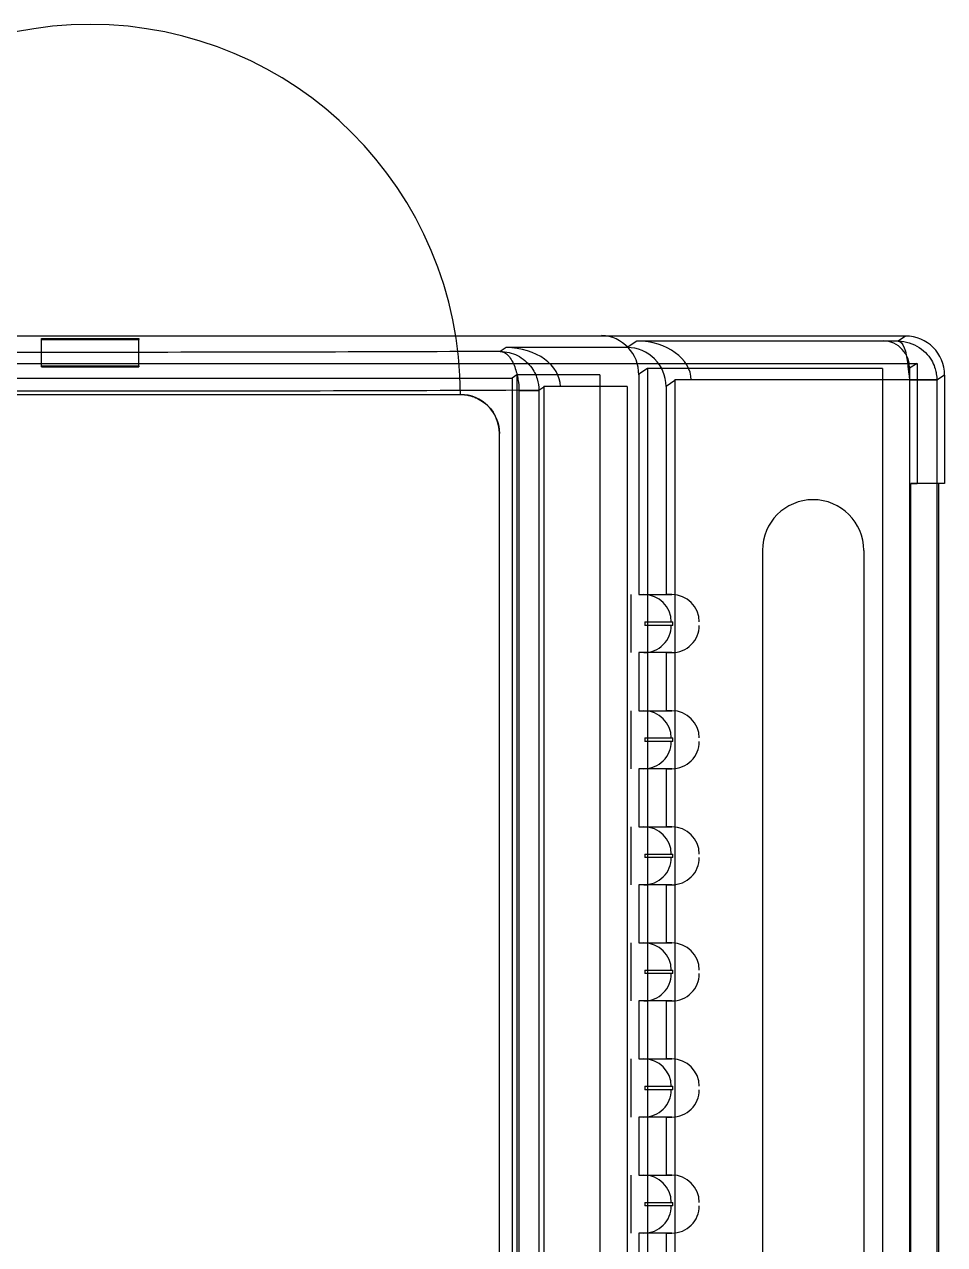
# Model space of a CAD drawing. Header units: millimetres. Extents: x -44 to 44, y -54 to 70.
# Drawn here: x -3.4 to 43.8, y 6.9 to 69.5 of the extents above; entities that cross this region are included whole.
import ezdxf

# ---------------------------------------------------------------- set-up
doc = ezdxf.new("R2010")
doc.units = ezdxf.units.MM
doc.layers.add('Body', color=7, linetype='CONTINUOUS')

msp = doc.modelspace()

# ---------------------------------------------------------------- linework, layer by layer
at = {"layer": 'Body'}
for p, q in [((41.849, 53.5), (-41.851, 53.5)), ((41.849, 53.5), (-41.851, 53.5)), ((-2.5, 51.969, 7.5), (-2.5, 53.369, 7.5)), ((-2.5, 53.369, 7.5), (2.5, 53.369, 7.5)), ((-2.5, 53.325, 10), (-2.5, 53.369, 7.5)), ((-2.5, 51.969, 7.5), (-2.5, 53.369, 7.5)), ((-2.5, 53.369, 7.5), (2.5, 53.369, 7.5)), ((-2.5, 53.325, 10), (-2.5, 53.369, 7.5)), ((-2.5, 51.925, 10), (-2.5, 53.325, 10)), ((-2.5, 51.925, 10), (-2.5, 53.325, 10)), ((-2.5, 53.325, 10), (2.5, 53.325, 10)), ((-2.5, 53.325, 10), (2.5, 53.325, 10)), ((2.5, 51.969, 7.5), (2.5, 53.369, 7.5)), ((2.5, 51.969, 7.5), (2.5, 53.369, 7.5)), ((2.5, 53.369, 7.5), (2.5, 53.325, 10)), ((2.5, 53.369, 7.5), (2.5, 53.325, 10)), ((2.5, 51.925, 10), (2.5, 53.325, 10)), ((2.5, 51.925, 10), (2.5, 53.325, 10)), ((28.051, 53.246, 14.575), (27.553, 52.914, 33.575)), ((28.051, 53.246, 14.575), (27.553, 52.914, 33.575)), ((41.468, 53.246, 14.575), (28.051, 53.246, 14.575)), ((41.468, 53.246, 14.575), (28.051, 53.246, 14.575)), ((41.849, 53.5), (41.468, 53.246, 14.575)), ((41.849, 53.5), (41.468, 53.246, 14.575)), ((21.34, 52.914, 33.575), (21.039, 52.714, 45.052)), ((21.34, 52.914, 33.575), (21.039, 52.714, 45.052)), ((27.553, 52.914, 33.575), (21.34, 52.914, 33.575)), ((27.553, 52.914, 33.575), (21.34, 52.914, 33.575)), ((-42.451, 52.1), (42.449, 52.1)), ((-42.451, 52.1), (42.449, 52.1)), ((42.449, 52.1), (42.055, 51.859, 13.78)), ((42.449, 52.1), (42.055, 51.859, 13.78)), ((42.449, 52.1), (42.449, 45.925)), ((42.449, 52.1), (42.449, 45.925)), ((-2.5, 51.969, 7.5), (2.5, 51.969, 7.5)), ((-2.5, 51.925, 10), (-2.5, 51.969, 7.5)), ((-2.5, 51.969, 7.5), (2.5, 51.969, 7.5)), ((-2.5, 51.925, 10), (-2.5, 51.969, 7.5)), ((-2.5, 51.925, 10), (2.5, 51.925, 10)), ((-2.5, 51.925, 10), (2.5, 51.925, 10)), ((2.5, 51.969, 7.5), (2.5, 51.925, 10)), ((2.5, 51.969, 7.5), (2.5, 51.925, 10)), ((21.888, 51.504, 34.14), (21.652, 51.347, 43.14)), ((21.888, 51.504, 34.14), (21.652, 51.347, 43.14)), ((26.153, 51.504, 34.14), (21.888, 51.504, 34.14)), ((21.888, 51.504, 34.14), (21.888, -51.504, 34.14)), ((26.153, 51.504, 34.14), (21.888, 51.504, 34.14)), ((21.888, 51.504, 34.14), (21.888, -51.504, 34.14)), ((26.153, 51.504, 34.14), (26.153, -51.504, 34.14)), ((26.153, 51.504, 34.14), (26.153, -51.504, 34.14)), ((28.599, 51.836, 15.14), (28.153, 51.538, 32.192)), ((28.599, 51.836, 15.14), (28.153, 51.538, 32.192)), ((28.153, 51.538, 32.192), (28.153, 40.23, 32.192)), ((28.153, 51.538, 32.192), (28.153, 40.23, 32.192)), ((28.599, 51.836, 15.14), (28.599, -51.836, 15.14)), ((28.599, 51.836, 15.14), (28.599, -51.836, 15.14)), ((40.655, 51.836, 15.14), (28.599, 51.836, 15.14)), ((40.655, 51.836, 15.14), (28.599, 51.836, 15.14)), ((40.655, 51.836, 15.14), (40.655, -51.836, 15.14)), ((40.655, 51.836, 15.14), (40.655, -51.836, 15.14)), ((42.055, 51.859, 13.78), (42.055, -51.859, 13.78)), ((42.055, 51.859, 13.78), (42.055, -51.859, 13.78)), ((43.849, 51.501), (43.452, 51.236, 15.177)), ((43.849, 51.501), (43.452, 51.236, 15.177)), ((43.849, 51.501), (43.849, 45.925)), ((43.849, 51.501), (43.849, 45.925)), ((-21.652, 51.347, 43.14), (21.652, 51.347, 43.14)), ((-21.652, 51.347, 43.14), (21.652, 51.347, 43.14)), ((21.652, 51.347, 43.14), (21.652, -51.347, 43.14)), ((21.652, 51.347, 43.14), (21.652, -51.347, 43.14)), ((23.288, 50.88, 35.54), (23.027, 50.706, 45.513)), ((23.288, 50.88, 35.54), (23.027, 50.706, 45.513)), ((27.553, 50.914, 35.54), (23.288, 50.914, 35.54)), ((27.553, 50.914, 35.54), (23.288, 50.914, 35.54)), ((23.288, 50.88, 35.54), (23.288, -50.88, 35.54)), ((23.288, 50.88, 35.54), (23.288, -50.88, 35.54)), ((27.553, 50.914, 35.54), (27.553, -50.914, 35.54)), ((27.553, 50.914, 35.54), (27.553, -50.914, 35.54)), ((29.999, 51.212, 16.54), (29.553, 50.914, 33.592)), ((29.999, 51.212, 16.54), (29.553, 50.914, 33.592)), ((29.553, 50.914, 33.592), (29.553, 40.23, 33.592)), ((29.553, 50.914, 33.592), (29.553, 40.23, 33.592)), ((42.052, 51.246, 16.54), (29.999, 51.246, 16.54)), ((42.052, 51.246, 16.54), (29.999, 51.246, 16.54)), ((29.999, 51.212, 16.54), (29.999, -51.212, 16.54)), ((29.999, 51.212, 16.54), (29.999, -51.212, 16.54)), ((42.052, 51.236, 16.54), (42.052, -51.236, 16.54)), ((42.052, 51.236, 16.54), (42.052, -51.236, 16.54)), ((43.452, 51.236, 15.177), (43.452, -51.236, 15.177)), ((43.452, 51.236, 15.177), (43.452, -51.236, 15.177)), ((-19, 50.5, 44.537), (19, 50.5, 44.537)), ((-19, 50.5, 44.537), (19, 50.5, 44.537)), ((19, 50.5, 44.537), (19, 50.5, 47.603)), ((19, 50.5, 44.537), (19, 50.5, 47.603)), ((22.004, 50.706, 46.825), (22.004, -50.706, 46.825)), ((22.004, 50.706, 46.825), (22.004, -50.706, 46.825)), ((23.027, 50.706, 45.513), (23.027, -50.706, 45.513)), ((23.027, 50.706, 45.513), (23.027, -50.706, 45.513)), ((21, -48.5, 47.099), (21, 48.5, 47.099)), ((21, 48.5, 44.537), (21, 48.5, 47.099)), ((21, -48.5, 47.099), (21, 48.5, 47.099)), ((21, 48.5, 44.537), (21, 48.5, 47.099)), ((21, -48.5, 44.537), (21, 48.5, 44.537)), ((21, -48.5, 44.537), (21, 48.5, 44.537)), ((42.117, 45.925, 11.6), (42.449, 45.925)), ((42.117, -45.925, 11.6), (42.117, 45.925, 11.6)), ((42.117, 45.925, 11.6), (42.449, 45.925)), ((43.545, 45.925, 11.6), (42.117, 45.925, 11.6)), ((43.545, 45.925, 11.6), (42.117, 45.925, 11.6)), ((42.117, -45.925, 11.6), (42.117, 45.925, 11.6)), ((43.849, 45.925), (42.449, 45.925)), ((43.849, 45.925), (42.449, 45.925)), ((43.849, 45.925), (43.545, 45.925, 11.6)), ((43.545, 45.925, 11.6), (43.545, -45.925, 11.6)), ((43.545, 45.925, 11.6), (43.545, -45.925, 11.6)), ((43.849, 45.925), (43.545, 45.925, 11.6)), ((34.499, 42.5, 15.14), (34.499, -42.5, 15.14)), ((34.499, 42.5, 16.54), (34.499, 42.5, 15.14)), ((34.499, 42.5, 16.54), (34.499, -42.5, 16.54)), ((34.499, 42.5, 15.14), (34.499, -42.5, 15.14)), ((34.499, 42.5, 16.54), (34.499, 42.5, 15.14)), ((34.499, 42.5, 16.54), (34.499, -42.5, 16.54)), ((39.699, 42.5, 15.14), (39.699, -42.5, 15.14)), ((39.699, 42.5, 16.54), (39.699, 42.5, 15.14)), ((39.699, 42.5, 16.54), (39.699, -42.5, 16.54)), ((39.699, 42.5, 15.14), (39.699, -42.5, 15.14)), ((39.699, 42.5, 16.54), (39.699, 42.5, 15.14)), ((39.699, 42.5, 16.54), (39.699, -42.5, 16.54)), ((27.749, 40.23, 33.346), (27.749, 37.25, 33.346)), ((27.749, 40.23, 35.53), (27.749, 40.23, 33.346)), ((27.749, 40.23, 35.53), (27.749, 37.25, 35.53)), ((27.749, 40.23, 35.53), (27.749, 37.25, 35.53)), ((27.749, 40.23, 35.53), (27.749, 40.23, 33.346)), ((27.749, 40.23, 33.346), (27.749, 37.25, 33.346)), ((28.153, 40.23, 32.192), (28.421, 40.23, 21.94)), ((28.153, 40.23, 32.192), (28.421, 40.23, 21.94)), ((28.421, 40.23, 21.94), (29.858, 40.23, 21.94)), ((28.421, 40.23, 21.94), (29.858, 40.23, 21.94)), ((29.858, 40.23, 21.94), (29.553, 40.23, 33.592)), ((29.858, 40.23, 21.94), (29.553, 40.23, 33.592)), ((28.458, 38.83, 20.54), (28.458, 38.65, 20.54)), ((28.458, 38.83, 20.54), (29.894, 38.83, 20.54)), ((28.458, 38.83, 20.54), (28.458, 38.65, 20.54)), ((28.458, 38.83, 20.54), (29.894, 38.83, 20.54)), ((29.894, 38.65, 20.54), (28.458, 38.65, 20.54)), ((29.894, 38.65, 20.54), (28.458, 38.65, 20.54)), ((29.894, 38.65, 20.54), (29.894, 38.83, 20.54)), ((29.894, 38.65, 20.54), (29.894, 38.83, 20.54)), ((27.749, 37.25, 35.53), (27.749, 37.25, 33.346)), ((27.749, 37.25, 35.53), (27.749, 37.25, 33.346)), ((28.421, 37.25, 21.94), (28.153, 37.25, 32.192)), ((28.153, 37.25, 32.192), (28.153, 34.27, 32.192)), ((28.153, 37.25, 32.192), (28.153, 34.27, 32.192)), ((28.421, 37.25, 21.94), (28.153, 37.25, 32.192)), ((29.858, 37.25, 21.94), (28.421, 37.25, 21.94)), ((29.858, 37.25, 21.94), (28.421, 37.25, 21.94)), ((29.553, 37.25, 33.592), (29.858, 37.25, 21.94)), ((29.553, 37.25, 33.592), (29.858, 37.25, 21.94)), ((29.553, 37.25, 33.592), (29.553, 34.27, 33.592)), ((29.553, 37.25, 33.592), (29.553, 34.27, 33.592)), ((27.749, 34.27, 33.346), (27.749, 31.29, 33.346)), ((27.749, 34.27, 35.53), (27.749, 34.27, 33.346)), ((27.749, 34.27, 35.53), (27.749, 31.29, 35.53)), ((27.749, 34.27, 35.53), (27.749, 31.29, 35.53)), ((27.749, 34.27, 35.53), (27.749, 34.27, 33.346)), ((27.749, 34.27, 33.346), (27.749, 31.29, 33.346)), ((28.153, 34.27, 32.192), (28.421, 34.27, 21.94)), ((28.153, 34.27, 32.192), (28.421, 34.27, 21.94)), ((28.421, 34.27, 21.94), (29.858, 34.27, 21.94)), ((28.421, 34.27, 21.94), (29.858, 34.27, 21.94)), ((29.858, 34.27, 21.94), (29.553, 34.27, 33.592)), ((29.858, 34.27, 21.94), (29.553, 34.27, 33.592)), ((28.458, 32.87, 20.54), (28.458, 32.69, 20.54)), ((28.458, 32.87, 20.54), (29.894, 32.87, 20.54)), ((28.458, 32.87, 20.54), (28.458, 32.69, 20.54)), ((28.458, 32.87, 20.54), (29.894, 32.87, 20.54)), ((29.894, 32.69, 20.54), (28.458, 32.69, 20.54)), ((29.894, 32.69, 20.54), (28.458, 32.69, 20.54)), ((29.894, 32.69, 20.54), (29.894, 32.87, 20.54)), ((29.894, 32.69, 20.54), (29.894, 32.87, 20.54)), ((27.749, 31.29, 35.53), (27.749, 31.29, 33.346)), ((27.749, 31.29, 35.53), (27.749, 31.29, 33.346)), ((28.421, 31.29, 21.94), (28.153, 31.29, 32.192)), ((28.153, 31.29, 32.192), (28.153, 28.31, 32.192)), ((28.153, 31.29, 32.192), (28.153, 28.31, 32.192)), ((28.421, 31.29, 21.94), (28.153, 31.29, 32.192)), ((29.858, 31.29, 21.94), (28.421, 31.29, 21.94)), ((29.858, 31.29, 21.94), (28.421, 31.29, 21.94)), ((29.553, 31.29, 33.592), (29.858, 31.29, 21.94)), ((29.553, 31.29, 33.592), (29.858, 31.29, 21.94)), ((29.553, 31.29, 33.592), (29.553, 28.31, 33.592)), ((29.553, 31.29, 33.592), (29.553, 28.31, 33.592)), ((27.749, 28.31, 33.346), (27.749, 25.33, 33.346)), ((27.749, 28.31, 35.53), (27.749, 28.31, 33.346)), ((27.749, 28.31, 35.53), (27.749, 25.33, 35.53)), ((27.749, 28.31, 35.53), (27.749, 25.33, 35.53)), ((27.749, 28.31, 35.53), (27.749, 28.31, 33.346)), ((27.749, 28.31, 33.346), (27.749, 25.33, 33.346)), ((28.153, 28.31, 32.192), (28.421, 28.31, 21.94)), ((28.153, 28.31, 32.192), (28.421, 28.31, 21.94)), ((28.421, 28.31, 21.94), (29.858, 28.31, 21.94)), ((28.421, 28.31, 21.94), (29.858, 28.31, 21.94)), ((29.858, 28.31, 21.94), (29.553, 28.31, 33.592)), ((29.858, 28.31, 21.94), (29.553, 28.31, 33.592)), ((28.458, 26.91, 20.54), (28.458, 26.73, 20.54)), ((28.458, 26.91, 20.54), (29.894, 26.91, 20.54)), ((28.458, 26.91, 20.54), (28.458, 26.73, 20.54)), ((28.458, 26.91, 20.54), (29.894, 26.91, 20.54)), ((29.894, 26.73, 20.54), (28.458, 26.73, 20.54)), ((29.894, 26.73, 20.54), (28.458, 26.73, 20.54)), ((29.894, 26.73, 20.54), (29.894, 26.91, 20.54)), ((29.894, 26.73, 20.54), (29.894, 26.91, 20.54)), ((27.749, 25.33, 35.53), (27.749, 25.33, 33.346)), ((27.749, 25.33, 35.53), (27.749, 25.33, 33.346)), ((28.421, 25.33, 21.94), (28.153, 25.33, 32.192)), ((28.153, 25.33, 32.192), (28.153, 22.35, 32.192)), ((28.153, 25.33, 32.192), (28.153, 22.35, 32.192)), ((28.421, 25.33, 21.94), (28.153, 25.33, 32.192)), ((29.858, 25.33, 21.94), (28.421, 25.33, 21.94)), ((29.858, 25.33, 21.94), (28.421, 25.33, 21.94)), ((29.553, 25.33, 33.592), (29.858, 25.33, 21.94)), ((29.553, 25.33, 33.592), (29.858, 25.33, 21.94)), ((29.553, 25.33, 33.592), (29.553, 22.35, 33.592)), ((29.553, 25.33, 33.592), (29.553, 22.35, 33.592)), ((27.749, 22.35, 33.346), (27.749, 19.37, 33.346)), ((27.749, 22.35, 35.53), (27.749, 22.35, 33.346)), ((27.749, 22.35, 35.53), (27.749, 19.37, 35.53)), ((27.749, 22.35, 35.53), (27.749, 19.37, 35.53)), ((27.749, 22.35, 35.53), (27.749, 22.35, 33.346)), ((27.749, 22.35, 33.346), (27.749, 19.37, 33.346)), ((28.153, 22.35, 32.192), (28.421, 22.35, 21.94)), ((28.153, 22.35, 32.192), (28.421, 22.35, 21.94)), ((28.421, 22.35, 21.94), (29.858, 22.35, 21.94)), ((28.421, 22.35, 21.94), (29.858, 22.35, 21.94)), ((29.858, 22.35, 21.94), (29.553, 22.35, 33.592)), ((29.858, 22.35, 21.94), (29.553, 22.35, 33.592)), ((28.458, 20.95, 20.54), (28.458, 20.77, 20.54)), ((28.458, 20.95, 20.54), (29.894, 20.95, 20.54)), ((28.458, 20.95, 20.54), (28.458, 20.77, 20.54)), ((28.458, 20.95, 20.54), (29.894, 20.95, 20.54)), ((29.894, 20.77, 20.54), (28.458, 20.77, 20.54)), ((29.894, 20.77, 20.54), (28.458, 20.77, 20.54)), ((29.894, 20.77, 20.54), (29.894, 20.95, 20.54)), ((29.894, 20.77, 20.54), (29.894, 20.95, 20.54)), ((27.749, 19.37, 35.53), (27.749, 19.37, 33.346)), ((27.749, 19.37, 35.53), (27.749, 19.37, 33.346)), ((28.421, 19.37, 21.94), (28.153, 19.37, 32.192)), ((28.153, 19.37, 32.192), (28.153, 16.39, 32.192)), ((28.153, 19.37, 32.192), (28.153, 16.39, 32.192)), ((28.421, 19.37, 21.94), (28.153, 19.37, 32.192)), ((29.858, 19.37, 21.94), (28.421, 19.37, 21.94)), ((29.858, 19.37, 21.94), (28.421, 19.37, 21.94)), ((29.553, 19.37, 33.592), (29.858, 19.37, 21.94)), ((29.553, 19.37, 33.592), (29.858, 19.37, 21.94)), ((29.553, 19.37, 33.592), (29.553, 16.39, 33.592)), ((29.553, 19.37, 33.592), (29.553, 16.39, 33.592)), ((27.749, 16.39, 33.346), (27.749, 13.41, 33.346)), ((27.749, 16.39, 35.53), (27.749, 16.39, 33.346)), ((27.749, 16.39, 35.53), (27.749, 13.41, 35.53)), ((27.749, 16.39, 35.53), (27.749, 13.41, 35.53)), ((27.749, 16.39, 35.53), (27.749, 16.39, 33.346)), ((27.749, 16.39, 33.346), (27.749, 13.41, 33.346)), ((28.153, 16.39, 32.192), (28.421, 16.39, 21.94)), ((28.153, 16.39, 32.192), (28.421, 16.39, 21.94)), ((28.421, 16.39, 21.94), (29.858, 16.39, 21.94)), ((28.421, 16.39, 21.94), (29.858, 16.39, 21.94)), ((29.858, 16.39, 21.94), (29.553, 16.39, 33.592)), ((29.858, 16.39, 21.94), (29.553, 16.39, 33.592)), ((28.458, 14.99, 20.54), (28.458, 14.81, 20.54)), ((28.458, 14.99, 20.54), (29.894, 14.99, 20.54)), ((28.458, 14.99, 20.54), (28.458, 14.81, 20.54)), ((28.458, 14.99, 20.54), (29.894, 14.99, 20.54)), ((29.894, 14.81, 20.54), (28.458, 14.81, 20.54)), ((29.894, 14.81, 20.54), (28.458, 14.81, 20.54)), ((29.894, 14.81, 20.54), (29.894, 14.99, 20.54)), ((29.894, 14.81, 20.54), (29.894, 14.99, 20.54)), ((27.749, 13.41, 35.53), (27.749, 13.41, 33.346)), ((27.749, 13.41, 35.53), (27.749, 13.41, 33.346)), ((28.421, 13.41, 21.94), (28.153, 13.41, 32.192)), ((28.153, 13.41, 32.192), (28.153, 10.43, 32.192)), ((28.153, 13.41, 32.192), (28.153, 10.43, 32.192)), ((28.421, 13.41, 21.94), (28.153, 13.41, 32.192)), ((29.858, 13.41, 21.94), (28.421, 13.41, 21.94)), ((29.858, 13.41, 21.94), (28.421, 13.41, 21.94)), ((29.553, 13.41, 33.592), (29.858, 13.41, 21.94)), ((29.553, 13.41, 33.592), (29.858, 13.41, 21.94)), ((29.553, 13.41, 33.592), (29.553, 10.43, 33.592)), ((29.553, 13.41, 33.592), (29.553, 10.43, 33.592)), ((27.739, 10.43, 33.359), (27.739, 7.45, 33.359)), ((27.739, 10.43, 35.531), (27.739, 10.43, 33.359)), ((27.739, 10.43, 35.531), (27.739, 7.45, 35.531)), ((27.739, 10.43, 35.531), (27.739, 7.45, 35.531)), ((27.739, 10.43, 35.531), (27.739, 10.43, 33.359)), ((27.739, 10.43, 33.359), (27.739, 7.45, 33.359)), ((28.153, 10.43, 32.192), (28.421, 10.43, 21.94)), ((28.153, 10.43, 32.192), (28.421, 10.43, 21.94)), ((28.421, 10.43, 21.94), (29.858, 10.43, 21.94)), ((28.421, 10.43, 21.94), (29.858, 10.43, 21.94)), ((29.858, 10.43, 21.94), (29.553, 10.43, 33.592)), ((29.858, 10.43, 21.94), (29.553, 10.43, 33.592)), ((28.458, 9.03, 20.54), (28.458, 8.85, 20.54)), ((28.458, 9.03, 20.54), (29.894, 9.03, 20.54)), ((28.458, 9.03, 20.54), (28.458, 8.85, 20.54)), ((28.458, 9.03, 20.54), (29.894, 9.03, 20.54)), ((29.894, 8.85, 20.54), (28.458, 8.85, 20.54)), ((29.894, 8.85, 20.54), (28.458, 8.85, 20.54)), ((29.894, 8.85, 20.54), (29.894, 9.03, 20.54)), ((29.894, 8.85, 20.54), (29.894, 9.03, 20.54)), ((27.739, 7.45, 35.531), (27.739, 7.45, 33.359)), ((27.739, 7.45, 35.531), (27.739, 7.45, 33.359)), ((28.421, 7.45, 21.94), (28.153, 7.45, 32.192)), ((28.153, 7.45, 32.192), (28.153, 4.47, 32.192)), ((28.153, 7.45, 32.192), (28.153, 4.47, 32.192)), ((28.421, 7.45, 21.94), (28.153, 7.45, 32.192)), ((29.858, 7.45, 21.94), (28.421, 7.45, 21.94)), ((29.858, 7.45, 21.94), (28.421, 7.45, 21.94)), ((29.553, 7.45, 33.592), (29.858, 7.45, 21.94)), ((29.553, 7.45, 33.592), (29.858, 7.45, 21.94)), ((29.553, 7.45, 33.592), (29.553, 4.47, 33.592)), ((29.553, 7.45, 33.592), (29.553, 4.47, 33.592))]:
    msp.add_line(p, q, dxfattribs=at)
for centre, radius, end in [((0, 50.5, -31.962), 19, 180), ((0, 50.5, -31.962), 19, 180), ((27.553, 50.914, 33.54), 1.999, 0), ((27.553, 50.914, 33.54), 1.999, 0), ((27.553, 50.914, 33.54), 1.999, 90), ((27.553, 50.914, 33.54), 1.999, 90), ((27.553, 50.914, 33.54), 2, 90), ((27.553, 50.914, 33.54), 2, 90), ((19, 48.5, 44.537), 2, 90), ((19, 48.5, 44.537), 2, 90), ((37.099, 42.5, 15.14), 2.6, 180), ((37.099, 42.5, 16.54), 2.6, 180), ((37.099, 42.5, 15.14), 2.6, 180), ((37.099, 42.5, 16.54), 2.6, 180), ((26.153, 40.23, 32.14), 1.999, 0), ((26.153, 40.23, 32.14), 1.999, 0), ((27.553, 40.23, 33.54), 1.999, 0), ((27.553, 40.23, 33.54), 1.999, 0), ((26.153, 37.25, 32.14), 1.999, 0), ((26.153, 37.25, 32.14), 1.999, 0), ((27.553, 37.25, 33.54), 1.999, 0), ((27.553, 37.25, 33.54), 1.999, 0), ((26.153, 34.27, 32.14), 1.999, 0), ((26.153, 34.27, 32.14), 1.999, 0), ((27.553, 34.27, 33.54), 1.999, 0), ((27.553, 34.27, 33.54), 1.999, 0), ((26.153, 31.29, 32.14), 1.999, 0), ((26.153, 31.29, 32.14), 1.999, 0), ((27.553, 31.29, 33.54), 1.999, 0), ((27.553, 31.29, 33.54), 1.999, 0), ((26.153, 28.31, 32.14), 1.999, 0), ((26.153, 28.31, 32.14), 1.999, 0), ((27.553, 28.31, 33.54), 1.999, 0), ((27.553, 28.31, 33.54), 1.999, 0), ((26.153, 25.33, 32.14), 1.999, 0), ((26.153, 25.33, 32.14), 1.999, 0), ((27.553, 25.33, 33.54), 1.999, 0), ((27.553, 25.33, 33.54), 1.999, 0), ((26.153, 22.35, 32.14), 1.999, 0), ((26.153, 22.35, 32.14), 1.999, 0), ((27.553, 22.35, 33.54), 1.999, 0), ((27.553, 22.35, 33.54), 1.999, 0), ((26.153, 19.37, 32.14), 1.999, 0), ((26.153, 19.37, 32.14), 1.999, 0), ((27.553, 19.37, 33.54), 1.999, 0), ((27.553, 19.37, 33.54), 1.999, 0), ((26.153, 16.39, 32.14), 1.999, 0), ((26.153, 16.39, 32.14), 1.999, 0), ((27.553, 16.39, 33.54), 1.999, 0), ((27.553, 16.39, 33.54), 1.999, 0), ((26.153, 13.41, 32.14), 1.999, 0), ((26.153, 13.41, 32.14), 1.999, 0), ((27.553, 13.41, 33.54), 1.999, 0), ((27.553, 13.41, 33.54), 1.999, 0), ((26.153, 10.43, 32.14), 1.999, 0), ((26.153, 10.43, 32.14), 1.999, 0), ((27.553, 10.43, 33.54), 1.999, 0), ((27.553, 10.43, 33.54), 1.999, 0), ((26.153, 7.45, 32.14), 1.999, 0), ((26.153, 7.45, 32.14), 1.999, 0), ((27.553, 7.45, 33.54), 1.999, 0), ((27.553, 7.45, 33.54), 1.999, 0)]:
    msp.add_arc(centre, radius, 0, end, dxfattribs=at)
for centre, major_axis, ratio, start_param, end_param in [((26.153, 51.539, 32.14), (2, -0.035), 0.999848, 0, -4.738569), ((26.153, 51.539, 32.14), (2, -0.035), 0.999848, 0, -4.738569), ((28.051, 51.246, 14.54), (-2.792, 0.035), 0.716301, -3.124139, -1.570796), ((28.051, 51.246, 14.54), (-2.792, 0.035), 0.716301, -3.124139, -1.570796), ((40.655, 51.86, 13.74), (1.4, -0.024), 0.999848, 0, 1.542197), ((40.655, 51.86, 13.74), (1.4, -0.024), 0.999848, 0, 1.542197), ((41.848, 51.5), (-1.665, -1.11), 0.999505, -3.729308, -2.158969), ((41.848, 51.5), (-1.665, -1.11), 0.999505, -3.729308, -2.158969), ((21.34, 50.914, 33.54), (-2.792, 0.035), 0.716301, -3.124139, -1.570797), ((21.34, 50.914, 33.54), (-2.792, 0.035), 0.716301, -3.124139, -1.570797), ((21.287, 50.879, 35.54), (-1.665, -1.11), 0.999505, -3.729308, -3.712312), ((21.287, 50.879, 35.54), (-1.665, -1.11), 0.999505, -3.729308, -3.712312), ((27.998, 51.211, 16.54), (-1.665, -1.11), 0.999505, -3.729308, -3.712312), ((27.998, 51.211, 16.54), (-1.665, -1.11), 0.999505, -3.729308, -3.712312), ((28.421, 38.83, 21.94), (1.4, 0), 0.999657, 0, 1.570796), ((28.421, 38.83, 21.94), (1.4, 0), 0.999657, 0, 1.570796), ((29.858, 38.83, 21.94), (1.4, 0), 0.999657, 0, 1.570796), ((29.858, 38.83, 21.94), (1.4, 0), 0.999657, 0, 1.570796), ((28.421, 38.65, 21.94), (-1.4, 0), 0.999657, 1.570796, 3.141593), ((28.421, 38.65, 21.94), (-1.4, 0), 0.999657, 1.570796, 3.141593), ((29.858, 38.65, 21.94), (-1.4, 0), 0.999657, 1.570796, 3.141593), ((29.858, 38.65, 21.94), (-1.4, 0), 0.999657, 1.570796, 3.141593), ((28.421, 32.87, 21.94), (1.4, 0), 0.999657, 0, 1.570796), ((28.421, 32.87, 21.94), (1.4, 0), 0.999657, 0, 1.570796), ((29.858, 32.87, 21.94), (1.4, 0), 0.999657, 0, 1.570796), ((29.858, 32.87, 21.94), (1.4, 0), 0.999657, 0, 1.570796), ((28.421, 32.69, 21.94), (-1.4, 0), 0.999657, 1.570796, 3.141593), ((28.421, 32.69, 21.94), (-1.4, 0), 0.999657, 1.570796, 3.141593), ((29.858, 32.69, 21.94), (-1.4, 0), 0.999657, 1.570796, 3.141593), ((29.858, 32.69, 21.94), (-1.4, 0), 0.999657, 1.570796, 3.141593), ((28.421, 26.91, 21.94), (1.4, 0), 0.999657, 0, 1.570796), ((28.421, 26.91, 21.94), (1.4, 0), 0.999657, 0, 1.570796), ((29.858, 26.91, 21.94), (1.4, 0), 0.999657, 0, 1.570796), ((29.858, 26.91, 21.94), (1.4, 0), 0.999657, 0, 1.570796), ((28.421, 26.73, 21.94), (-1.4, 0), 0.999657, 1.570796, 3.141593), ((28.421, 26.73, 21.94), (-1.4, 0), 0.999657, 1.570796, 3.141593), ((29.858, 26.73, 21.94), (-1.4, 0), 0.999657, 1.570796, 3.141593), ((29.858, 26.73, 21.94), (-1.4, 0), 0.999657, 1.570796, 3.141593), ((28.421, 20.95, 21.94), (1.4, 0), 0.999657, 0, 1.570796), ((28.421, 20.95, 21.94), (1.4, 0), 0.999657, 0, 1.570796), ((29.858, 20.95, 21.94), (1.4, 0), 0.999657, 0, 1.570796), ((29.858, 20.95, 21.94), (1.4, 0), 0.999657, 0, 1.570796), ((28.421, 20.77, 21.94), (-1.4, 0), 0.999657, 1.570796, 3.141593), ((28.421, 20.77, 21.94), (-1.4, 0), 0.999657, 1.570796, 3.141593), ((29.858, 20.77, 21.94), (-1.4, 0), 0.999657, 1.570796, 3.141593), ((29.858, 20.77, 21.94), (-1.4, 0), 0.999657, 1.570796, 3.141593), ((28.421, 14.99, 21.94), (1.4, 0), 0.999657, 0, 1.570796), ((28.421, 14.99, 21.94), (1.4, 0), 0.999657, 0, 1.570796), ((29.858, 14.99, 21.94), (1.4, 0), 0.999657, 0, 1.570796), ((29.858, 14.99, 21.94), (1.4, 0), 0.999657, 0, 1.570796), ((28.421, 14.81, 21.94), (-1.4, 0), 0.999657, 1.570796, 3.141593), ((28.421, 14.81, 21.94), (-1.4, 0), 0.999657, 1.570796, 3.141593), ((29.858, 14.81, 21.94), (-1.4, 0), 0.999657, 1.570796, 3.141593), ((29.858, 14.81, 21.94), (-1.4, 0), 0.999657, 1.570796, 3.141593), ((28.421, 9.03, 21.94), (1.4, 0), 0.999657, 0, 1.570796), ((28.421, 9.03, 21.94), (1.4, 0), 0.999657, 0, 1.570796), ((29.858, 9.03, 21.94), (1.4, 0), 0.999657, 0, 1.570796), ((29.858, 9.03, 21.94), (1.4, 0), 0.999657, 0, 1.570796), ((28.421, 8.85, 21.94), (-1.4, 0), 0.999657, 1.570796, 3.141593), ((28.421, 8.85, 21.94), (-1.4, 0), 0.999657, 1.570796, 3.141593), ((29.858, 8.85, 21.94), (-1.4, 0), 0.999657, 1.570796, 3.141593), ((29.858, 8.85, 21.94), (-1.4, 0), 0.999657, 1.570796, 3.141593)]:
    msp.add_ellipse(centre, major_axis=major_axis, ratio=ratio, start_param=start_param, end_param=end_param, dxfattribs=at)
for points, degree, knots in [([(41.468, 53.246, 14.575), (41.855, 53.245, 14.699), (42.24, 53.122, 14.82), (42.55, 52.916, 14.909), (42.862, 52.712, 14.999), (43.092, 52.425, 15.051), (43.223, 52.17, 15.078), (43.357, 51.912, 15.105), (43.402, 51.705, 15.117), (43.425, 51.568, 15.138), (43.447, 51.428, 15.157), (43.45, 51.341, 15.178), (43.452, 51.253, 15.177)], 3, [0, 0, 0, 0, 0.931255, 0.931255, 0.931255, 1.862511, 1.862511, 1.862511, 2.793766, 2.793766, 2.793766, 3.725021, 3.725021, 3.725021, 3.725021]), ([(41.468, 53.246, 14.575), (41.582, 53.24, 14.965), (41.695, 53.113, 15.353), (41.779, 52.901, 15.662), (41.865, 52.693, 15.974), (41.917, 52.402, 16.2), (41.944, 52.145, 16.327), (41.971, 51.885, 16.456), (41.985, 51.68, 16.496), (42.008, 51.546, 16.517), (42.029, 51.41, 16.537), (42.051, 51.327, 16.539), (42.052, 51.246, 16.54)], 3, [0, 0, 0, 0, 0.931255, 0.931255, 0.931255, 1.862511, 1.862511, 1.862511, 2.793766, 2.793766, 2.793766, 3.725021, 3.725021, 3.725021, 3.725021]), ([(41.468, 53.246, 14.575), (41.855, 53.245, 14.699), (42.24, 53.122, 14.82), (42.55, 52.916, 14.909), (42.862, 52.712, 14.999), (43.092, 52.425, 15.051), (43.223, 52.17, 15.078), (43.357, 51.912, 15.105), (43.402, 51.705, 15.117), (43.425, 51.568, 15.138), (43.447, 51.428, 15.157), (43.45, 51.341, 15.178), (43.452, 51.253, 15.177)], 3, [0, 0, 0, 0, 0.931255, 0.931255, 0.931255, 1.862511, 1.862511, 1.862511, 2.793766, 2.793766, 2.793766, 3.725021, 3.725021, 3.725021, 3.725021]), ([(41.468, 53.246, 14.575), (41.582, 53.24, 14.965), (41.695, 53.113, 15.353), (41.779, 52.901, 15.662), (41.865, 52.693, 15.974), (41.917, 52.402, 16.2), (41.944, 52.145, 16.327), (41.971, 51.885, 16.456), (41.985, 51.68, 16.496), (42.008, 51.546, 16.517), (42.029, 51.41, 16.537), (42.051, 51.327, 16.539), (42.052, 51.246, 16.54)], 3, [0, 0, 0, 0, 0.931255, 0.931255, 0.931255, 1.862511, 1.862511, 1.862511, 2.793766, 2.793766, 2.793766, 3.725021, 3.725021, 3.725021, 3.725021]), ([(21.039, 52.714, 45.052), (14.193, 52.681, 46.924), (7.097, 52.664, 47.876), (0, 52.664, 47.875), (-7.097, 52.664, 47.876), (-14.194, 52.681, 46.924), (-21.039, 52.714, 45.052)], 3, [1.49914, 1.49914, 1.49914, 1.49914, 23.314447, 23.314447, 23.314447, 45.129755, 45.129755, 45.129755, 45.129755]), ([(21.039, 52.714, 45.052), (14.193, 52.681, 46.924), (7.097, 52.664, 47.876), (0, 52.664, 47.875), (-7.097, 52.664, 47.876), (-14.194, 52.681, 46.924), (-21.039, 52.714, 45.052)], 3, [1.49914, 1.49914, 1.49914, 1.49914, 23.314447, 23.314447, 23.314447, 45.129755, 45.129755, 45.129755, 45.129755]), ([(21.039, 52.714, 45.052), (21.345, 52.713, 45.128), (21.655, 52.638, 45.204), (21.926, 52.5, 45.268), (22.198, 52.363, 45.332), (22.429, 52.164, 45.382), (22.597, 51.95, 45.418), (22.766, 51.735, 45.453), (22.872, 51.509, 45.475), (22.936, 51.305, 45.491), (22.999, 51.1, 45.507), (23.024, 50.917, 45.516), (23.027, 50.725, 45.513)], 3, [0, 0, 0, 0, 0.873838, 0.873838, 0.873838, 1.747676, 1.747676, 1.747676, 2.621513, 2.621513, 2.621513, 3.495351, 3.495351, 3.495351, 3.495351]), ([(21.039, 52.714, 45.052), (21.184, 52.71, 45.326), (21.335, 52.632, 45.609), (21.467, 52.489, 45.857), (21.598, 52.347, 46.105), (21.709, 52.141, 46.316), (21.788, 51.921, 46.465), (21.868, 51.701, 46.616), (21.919, 51.473, 46.706), (21.952, 51.273, 46.757), (21.985, 51.071, 46.808), (22.002, 50.896, 46.825), (22.004, 50.716, 46.825)], 3, [0, 0, 0, 0, 0.873838, 0.873838, 0.873838, 1.747676, 1.747676, 1.747676, 2.621513, 2.621513, 2.621513, 3.495351, 3.495351, 3.495351, 3.495351]), ([(21.039, 52.714, 45.052), (21.184, 52.71, 45.326), (21.335, 52.632, 45.609), (21.467, 52.489, 45.857), (21.598, 52.347, 46.105), (21.709, 52.141, 46.316), (21.788, 51.921, 46.465), (21.868, 51.701, 46.616), (21.919, 51.473, 46.706), (21.952, 51.273, 46.757), (21.985, 51.071, 46.808), (22.002, 50.896, 46.825), (22.004, 50.716, 46.825)], 3, [0, 0, 0, 0, 0.873838, 0.873838, 0.873838, 1.747676, 1.747676, 1.747676, 2.621513, 2.621513, 2.621513, 3.495351, 3.495351, 3.495351, 3.495351]), ([(21.039, 52.714, 45.052), (21.345, 52.713, 45.128), (21.655, 52.638, 45.204), (21.926, 52.5, 45.268), (22.198, 52.363, 45.332), (22.429, 52.164, 45.382), (22.597, 51.95, 45.418), (22.766, 51.735, 45.453), (22.872, 51.509, 45.475), (22.936, 51.305, 45.491), (22.999, 51.1, 45.507), (23.024, 50.917, 45.516), (23.027, 50.725, 45.513)], 3, [0, 0, 0, 0, 0.873838, 0.873838, 0.873838, 1.747676, 1.747676, 1.747676, 2.621513, 2.621513, 2.621513, 3.495351, 3.495351, 3.495351, 3.495351]), ([(43.452, 51.253, 15.177), (43.447, 51.257, 15.501), (43.305, 51.259, 15.878), (43.029, 51.258, 16.143), (42.757, 51.256, 16.412), (42.376, 51.251, 16.544), (42.052, 51.246, 16.54)], 3, [0, 0, 0, 0, 1.862511, 1.862511, 1.862511, 3.725021, 3.725021, 3.725021, 3.725021]), ([(43.452, 51.253, 15.177), (43.447, 51.257, 15.501), (43.305, 51.259, 15.878), (43.029, 51.258, 16.143), (42.757, 51.256, 16.412), (42.376, 51.251, 16.544), (42.052, 51.246, 16.54)], 3, [0, 0, 0, 0, 1.862511, 1.862511, 1.862511, 3.725021, 3.725021, 3.725021, 3.725021]), ([(43.452, 51.236, 15.177), (43.447, 51.236, 15.501), (43.306, 51.236, 15.878), (43.029, 51.236, 16.143), (42.757, 51.236, 16.412), (42.376, 51.236, 16.544), (42.052, 51.236, 16.54)], 3, [0, 0, 0, 0, 0.01987474, 0.01987474, 0.01987474, 0.03974948, 0.03974948, 0.03974948, 0.03974948]), ([(43.452, 51.236, 15.177), (43.447, 51.236, 15.501), (43.306, 51.236, 15.878), (43.029, 51.236, 16.143), (42.757, 51.236, 16.412), (42.376, 51.236, 16.544), (42.052, 51.236, 16.54)], 3, [0, 0, 0, 0, 0.01987474, 0.01987474, 0.01987474, 0.03974948, 0.03974948, 0.03974948, 0.03974948]), ([(43.452, 51.253, 15.177), (43.452, 51.246, 15.177), (43.452, 51.236, 15.177)], 1, [3.72502103, 3.72502103, 3.75245209, 3.76477051, 3.76477051]), ([(43.452, 51.253, 15.177), (43.452, 51.246, 15.177), (43.452, 51.236, 15.177)], 1, [3.72502103, 3.72502103, 3.75245209, 3.76477051, 3.76477051]), ([(22.004, 50.716, 46.825), (14.852, 50.682, 48.824), (7.426, 50.665, 49.841), (0, 50.665, 49.84), (-7.426, 50.665, 49.841), (-14.852, 50.682, 48.824), (-22.004, 50.716, 46.825)], 3, [1.045308, 1.045308, 1.045308, 1.045308, 23.314445, 23.314445, 23.314445, 45.583582, 45.583582, 45.583582, 45.583582]), ([(22.004, 50.716, 46.825), (14.852, 50.682, 48.824), (7.426, 50.665, 49.841), (0, 50.665, 49.84), (-7.426, 50.665, 49.841), (-14.852, 50.682, 48.824), (-22.004, 50.716, 46.825)], 3, [1.045308, 1.045308, 1.045308, 1.045308, 23.314445, 23.314445, 23.314445, 45.583582, 45.583582, 45.583582, 45.583582]), ([(19, 50.5, 47.603), (19.278, 50.5, 47.536), (19.552, 50.441, 47.469), (19.794, 50.336, 47.409), (20.035, 50.231, 47.349), (20.245, 50.084, 47.295), (20.414, 49.914, 47.252), (20.811, 49.515, 47.149), (20.999, 49.003, 47.098), (21, 48.5, 47.099)], 3, [0, 0, 0, 0, 0.230048, 0.230048, 0.230048, 0.460095, 0.460095, 0.460095, 1, 1, 1, 1]), ([(19, 50.5, 47.603), (19.278, 50.5, 47.536), (19.552, 50.441, 47.469), (19.794, 50.336, 47.409), (20.035, 50.231, 47.349), (20.245, 50.084, 47.295), (20.414, 49.914, 47.252), (20.811, 49.515, 47.149), (20.999, 49.003, 47.098), (21, 48.5, 47.099)], 3, [0, 0, 0, 0, 0.230048, 0.230048, 0.230048, 0.460095, 0.460095, 0.460095, 1, 1, 1, 1]), ([(22.004, 50.716, 46.825), (22.271, 50.718, 46.753), (22.543, 50.721, 46.582), (22.731, 50.722, 46.338), (22.922, 50.724, 46.095), (23.021, 50.725, 45.79), (23.027, 50.725, 45.513)], 3, [0, 0, 0, 0, 1.747676, 1.747676, 1.747676, 3.495351, 3.495351, 3.495351, 3.495351]), ([(22.004, 50.716, 46.825), (22.271, 50.718, 46.753), (22.543, 50.721, 46.582), (22.731, 50.722, 46.338), (22.922, 50.724, 46.095), (23.021, 50.725, 45.79), (23.027, 50.725, 45.513)], 3, [0, 0, 0, 0, 1.747676, 1.747676, 1.747676, 3.495351, 3.495351, 3.495351, 3.495351]), ([(22.004, 50.706, 46.825), (22.271, 50.706, 46.752), (22.543, 50.706, 46.582), (22.731, 50.706, 46.338), (22.922, 50.706, 46.095), (23.022, 50.706, 45.79), (23.027, 50.706, 45.513)], 3, [0, 0, 0, 0, 0.00891612, 0.00891612, 0.00891612, 0.01783224, 0.01783224, 0.01783224, 0.01783224]), ([(22.004, 50.706, 46.825), (22.271, 50.706, 46.752), (22.543, 50.706, 46.582), (22.731, 50.706, 46.338), (22.922, 50.706, 46.095), (23.022, 50.706, 45.79), (23.027, 50.706, 45.513)], 3, [0, 0, 0, 0, 0.00891612, 0.00891612, 0.00891612, 0.01783224, 0.01783224, 0.01783224, 0.01783224])]:
    msp.add_open_spline(points, degree=degree, knots=knots, dxfattribs=at)
for points, degree in [([(42.052, 51.246, 16.54), (42.052, 51.236, 16.54)], 1), ([(42.052, 51.246, 16.54), (42.052, 51.236, 16.54)], 1), ([(22.004, 50.716, 46.825), (22.004, 50.706, 46.825)], 1), ([(22.004, 50.716, 46.825), (22.004, 50.706, 46.825)], 1), ([(23.027, 50.725, 45.513), (23.027, 50.719, 45.513), (23.027, 50.706, 45.513)], 2), ([(23.027, 50.725, 45.513), (23.027, 50.719, 45.513), (23.027, 50.706, 45.513)], 2)]:
    msp.add_open_spline(points, degree=degree, dxfattribs=at)

doc.saveas('drawing.dxf')
